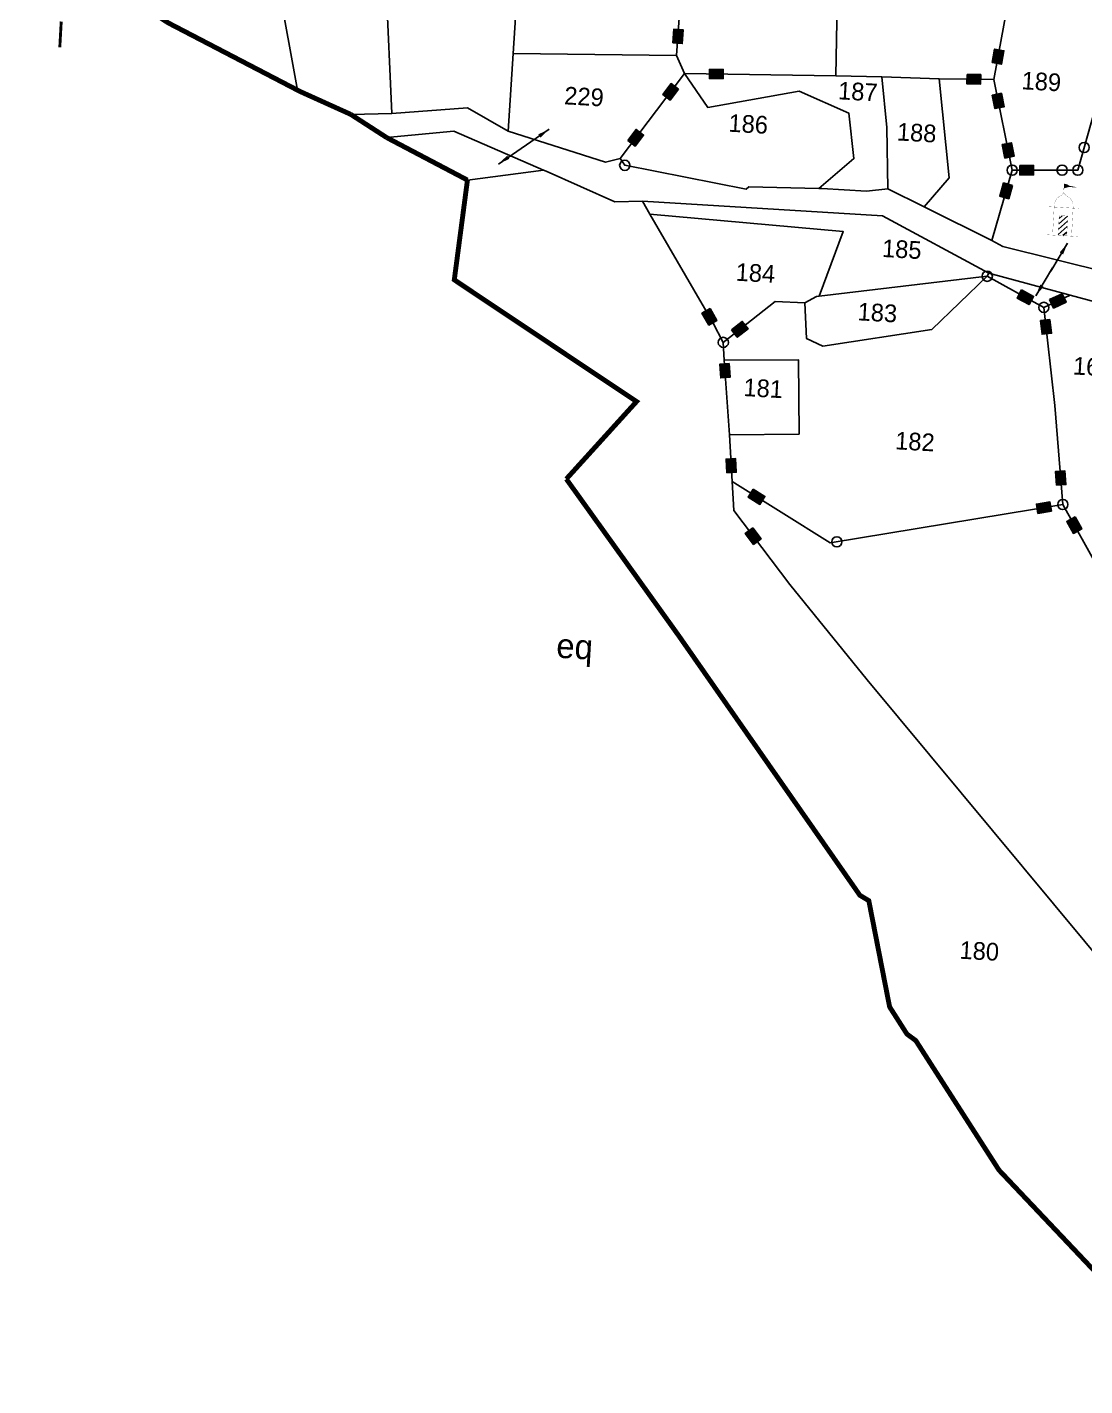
# Model space of a CAD drawing. Header units: metres. Extents: x 284570 to 287176, y 2012665 to 2015723.
# Drawn here: x 285571 to 286122, y 2013150 to 2013858 of the extents above; entities that cross this region are included whole.
import ezdxf
from ezdxf.enums import TextEntityAlignment as Align

# ---------------------------------------------------------------- set-up
doc = ezdxf.new("R2010")
doc.units = ezdxf.units.M
doc.header["$MEASUREMENT"] = 0
for name, color, linetype in [('OFF', 1, 'Continuous'), ('POLY_PARCEL', 6, 'Continuous'), ('POLY_ROAD', 30, 'Continuous'), ('SYM_ARROW', 1, 'Continuous'), ('SYM_STONE', 1, 'Continuous'), ('SYM_WORSHIP', 1, 'Continuous'), ('TEXT_MAPOUT', 7, 'Continuous'), ('TEXT_PARCEL', 7, 'Continuous'), ('V_BOUND_LINE', 7, 'Continuous')]:
    doc.layers.add(name, color=color, linetype=linetype)
doc.styles.get("Standard").update_dxf_attribs({"font": 'arial.ttf'})
doc.styles.add('TEXT_MAP', font='')
doc.styles.get('TEXT_MAP').set_extended_font_data('Kruti Dev 050')
doc.dimstyles.get("Standard").update_dxf_attribs({"dimtxt": 0.18, "dimasz": 0.18, "dimexe": 0.18, "dimexo": 0.0625, "dimgap": 0.09, "dimtad": 0, "dimtih": 1, "dimtoh": 1, "dimdec": 4, "dimzin": 0, "dimdsep": 46, "dimtxsty": 'Standard', "dimcen": 0.09, "dimadec": 0, "dimazin": 0, "dimtfac": 1, "dimtdec": 4, "dimtofl": 0, "dimtmove": 0, "dimatfit": 3, "dimfxl": 0, "dimtolj": 1, "dimtzin": 0, "dimarcsym": 0})

# ---------------------------------------------------------------- blocks, each defined once
blk = doc.blocks.new('TEMPLE')
at = {"linetype": 'Continuous'}
blk.add_hatch(color=256, dxfattribs=at).paths.add_polyline_path([(0.28, 5.69), (0.6, 5.75), (0.95, 5.71), (1.39, 5.73), (0.49, 5.85), (0.21, 6.01), (-0.14, 6.06), (-0.15, 5.55), (-0.09, 5.55)])
h = blk.add_hatch(dxfattribs=at)
h.set_pattern_fill('ANSI31', color=256, scale=3.6, style=0)
h.set_pattern_definition([(45, (-94.63405, -100.65248), (-0.318198, 0.318198), [])])
h.paths.add_polyline_path([(-0.51, 2.32), (-0.51, 0), (0.49, 0), (0.49, 2.32)])
at = {"linetype": 'Continuous', "const_width": 0.018}
for points in [[(-1.16, 3.28), (-1.16, 3.69), (-0.97, 4.22), (-0.63, 4.55), (-0.33, 4.73), (-0.16, 4.99), (0.05, 4.8), (0.46, 4.5), (0.69, 4.36), (0.88, 4.09), (1.02, 3.76), (1.06, 3.28)], [(-0.16, 4.99), (-0.14, 6.06), (0.21, 6.01), (0.49, 5.85), (1.39, 5.73), (0.95, 5.71), (0.6, 5.75), (0.28, 5.69), (-0.09, 5.55), (-0.15, 5.55)], [(-1.78, 3.28), (1.75, 3.28)], [(-1.16, 0), (-1.16, 3.28)], [(1.06, 0), (1.06, 3.28)], [(-0.51, 0), (-0.51, 2.32), (0.49, 2.32), (0.49, 0)], [(-1.78, 0), (1.78, 0)]]:
    blk.add_lwpolyline(points, dxfattribs=at)
blk = doc.blocks.new('STONE')
blk.add_circle((0, 0), 0.851)
blk = doc.blocks.new('STONESQUAREFILLED')
blk.add_hatch(color=256).paths.add_polyline_path([(0.7, -0.48), (0.7, 0.48), (-0.7, 0.48), (-0.7, -0.48)])
blk.add_lwpolyline([(-0.7, 0.48), (0.7, 0.48), (0.7, -0.48), (-0.7, -0.48)], close=True)
blk = doc.blocks.new('TEXTDOUBLEARROW')
for points in [[(-6.63, 0.01), (0.2, 0.01)], [(6.25, 0.01), (-0.58, 0.01)]]:
    blk.add_leader(points, dimstyle='Standard', override={"dimtxt": 2.5, "dimasz": 2.5, "dimexe": 1.25, "dimexo": 0.625, "dimgap": 0.625, "dimtad": 1, "dimtih": 0, "dimtoh": 0, "dimzin": 8, "dimcen": 2.5, "dimtofl": 1})
blk = doc.blocks.new('6521')
at = {"layer": 'OFF'}
blk.add_lwpolyline([(286107.86, 2013782.22), (286095.51, 2013829.55)], dxfattribs=at)
at = {"layer": 'POLY_PARCEL'}
for points in [[(285840.79, 2013828.96), (285842.05, 2013976.11)], [(285689.46, 2013963.21), (285728.07, 2013803.21)], [(285927.24, 2013832.72), (285928.75, 2013944.55)], [(285765.08, 2013926.71), (285778.45, 2013793.72)], [(286008.61, 2013913.11), (286011.97, 2013826.74)], [(286066.53, 2013828.29), (286095.51, 2013829.55), (286103.39, 2013892.51)], [(286099.17, 2013744.52), (286107.86, 2013782.22), (286142.51, 2013784.11), (286155.12, 2013840.63), (286159.21, 2013889.11)], [(285840.43, 2013787.89), (285840.79, 2013828.96)], [(285840.79, 2013828.96), (285927.24, 2013832.72)], [(285931.97, 2013823.59), (285927.24, 2013832.72)], [(286011.97, 2013826.74), (286036.23, 2013827.68)], [(286036.23, 2013827.68), (286066.53, 2013828.29)], [(286036.23, 2013827.68), (286040.32, 2013800.93), (286042.74, 2013768.67)], [(286062.55, 2013760.25), (286074.72, 2013776.36), (286066.53, 2013828.29)], [(285931.97, 2013823.59), (285900.38, 2013776.78)], [(286011.97, 2013826.74), (285931.97, 2013823.59)], [(285931.97, 2013823.59), (285945.2, 2013806.28), (285993.07, 2013817.61), (286019.85, 2013807.54), (286023.94, 2013783.61), (286006.32, 2013766.85)], [(285820.43, 2013760.79), (285860.39, 2013768.3)], [(285913.48, 2013754.91), (285917.75, 2013748.18)], [(285917.75, 2013748.18), (286020.44, 2013744.72), (286009.66, 2013709.83)], [(285917.75, 2013748.18), (285954.29, 2013692.78), (285960.4, 2013682.66)], [(286097.85, 2013725.42), (286098.62, 2013727.19)], [(286002.19, 2013706.05), (286004.2, 2013687.19), (286013.01, 2013683.66), (286070.16, 2013695.74), (286097.85, 2013725.42)], [(286009.66, 2013709.83), (286097.85, 2013725.42)], [(286097.85, 2013725.42), (286128.66, 2013710.66)], [(286128.66, 2013710.66), (286142.18, 2013717.94)], [(285960.4, 2013682.66), (285986.58, 2013705.8), (286002.19, 2013706.05)], [(286002.19, 2013706.05), (286008.23, 2013709.58), (286009.66, 2013709.83)], [(286128.66, 2013710.66), (286137.47, 2013659.09), (286144.52, 2013607.07)], [(285961.4, 2013673.35), (285960.4, 2013682.66)], [(285966.39, 2013633.99), (286003.15, 2013636.5), (286000.68, 2013675.61), (285961.4, 2013673.35)], [(285961.4, 2013673.35), (285966.39, 2013633.99)], [(285969.19, 2013609.4), (285966.39, 2013633.99)], [(285969.19, 2013609.4), (286022.81, 2013579.94), (286144.52, 2013607.07)], [(286289.51, 2013246.08), (286222.16, 2013320.1), (286046.33, 2013508.7), (286002.64, 2013556.75), (285970.92, 2013594.24), (285969.19, 2013609.4)], [(286144.52, 2013607.07), (286165.22, 2013574.34)]]:
    blk.add_lwpolyline(points, dxfattribs=at)
at = {"layer": 'POLY_ROAD'}
for points in [[(285840.43, 2013787.89), (285818.38, 2013798.99), (285778.45, 2013793.72)], [(285778.45, 2013793.72), (285756.86, 2013792.02)], [(285776.5, 2013780.84), (285811.78, 2013786.14), (285860.39, 2013768.3)], [(285900.38, 2013776.78), (285892.8, 2013774.32), (285840.43, 2013787.89)], [(286006.32, 2013766.85), (285969.27, 2013765.5), (285967.86, 2013764.27), (285903.07, 2013773.26), (285900.38, 2013776.78)], [(285860.39, 2013768.3), (285861.74, 2013767.8), (285898.95, 2013753.7), (285913.48, 2013754.91)], [(286042.74, 2013768.67), (286031.46, 2013766.73), (286007.89, 2013766.91), (286006.32, 2013766.85)], [(286062.55, 2013760.25), (286042.74, 2013768.67)], [(286099.17, 2013744.52), (286063.9, 2013759.68), (286062.55, 2013760.25)], [(285913.48, 2013754.91), (286040.7, 2013754.2), (286098.62, 2013727.19)], [(286162.03, 2013730.87), (286105.16, 2013741.53), (286099.17, 2013744.52)], [(286098.62, 2013727.19), (286142.18, 2013717.94)], [(286142.18, 2013717.94), (286179.3, 2013710.05), (286203.81, 2013706.7)]]:
    blk.add_lwpolyline(points, dxfattribs=at)
at = {"layer": 'V_BOUND_LINE', "const_width": 2.6}
for points in [[(285580.08, 2013909.37), (285609.01, 2013877.08), (285615.97, 2013873.49), (285645.86, 2013841.7), (285657.69, 2013834.95), (285728.07, 2013803.21)], [(285728.07, 2013803.21), (285729.28, 2013802.66), (285756.86, 2013792.02)], [(285756.86, 2013792.02), (285776.5, 2013780.84)], [(285776.5, 2013780.84), (285820.43, 2013760.79)], [(285820.43, 2013760.79), (285816.44, 2013707.7), (285916.32, 2013648.82), (285881.53, 2013605.83)], [(285881.53, 2013605.83), (285945.58, 2013526.36), (286048.97, 2013394.63), (286053.82, 2013392.1), (286067.97, 2013336.6), (286077.93, 2013322.75), (286082.79, 2013319.58), (286130.58, 2013253.64), (286243.52, 2013146.97)]]:
    blk.add_lwpolyline(points, dxfattribs=at)
at = {"layer": 'SYM_ARROW'}
for p, xscale, yscale, zscale, rotation in [((285849.6, 2013780.41), 2.530008560374512, 2.530008560374512, 2.530008560374512, 37.59177574521828), ((286131.91, 2013731.3), 2.530008560374513, 2.530008560374513, 2.530008560374513, 62.07621198124529)]:
    blk.add_blockref('TEXTDOUBLEARROW', p, dxfattribs=dict(at, xscale=xscale, yscale=yscale, zscale=zscale, rotation=rotation))
at = {"layer": 'SYM_STONE'}
for p, xscale, yscale, zscale, rotation in [((285927.38, 2013842.92), 5.190211988408474, 5.190211988408474, 5.190211988408474, 89.22611826398982), ((286097.04, 2013841.73), 5.190211988408474, 5.190211988408474, 5.190211988408474, 82.87035582476227), ((286084.91, 2013829.09), 5.190211988408475, 5.190211988408475, 5.190211988408475, 2.487917860788119), ((285948.74, 2013824.25), 5.190211988408474, 5.190211988408474, 5.190211988408474, 2.253094447686621), ((286098.44, 2013818.33), 5.190211988408475, 5.190211988408475, 5.190211988408475, 284.6185402489018), ((285925.12, 2013813.44), 5.190211988408475, 5.190211988408475, 5.190211988408475, 235.984576981299), ((285908.05, 2013788.15), 5.190211988408474, 5.190211988408474, 5.190211988408474, 55.98457698130228), ((286105.17, 2013792.52), 5.190211988408473, 5.190211988408473, 5.190211988408473, 104.6185402489069), ((286115.51, 2013782.63), 5.190211988408475, 5.190211988408475, 5.190211988408475, 3.120081339402132), ((286105.3, 2013771.11), 5.190211988408475, 5.190211988408475, 5.190211988408475, 257.0142701137121), ((286118.61, 2013715.48), 5.190211988408474, 5.190211988408474, 5.190211988408474, 334.4033205994721), ((286135.86, 2013714.53), 5.190211988408474, 5.190211988408474, 5.190211988408474, 28.28921649301475), ((285952.32, 2013695.77), 5.190211988408474, 5.190211988408474, 5.190211988408474, 303.4058289070269), ((286130.41, 2013700.43), 5.190211988408475, 5.190211988408475, 5.190211988408475, 279.6950439234488), ((285968.72, 2013690.02), 5.190211988408474, 5.190211988408474, 5.190211988408474, 41.47776670914285), ((285962.12, 2013667.71), 5.190211988408474, 5.190211988408474, 5.190211988408474, 277.2208040154683), ((285968.24, 2013617.73), 5.190211988408474, 5.190211988408474, 5.190211988408474, 96.50357792941898), ((286142.63, 2013621.01), 5.190211988408475, 5.190211988408475, 5.190211988408475, 97.71648272288988), ((285982.56, 2013602.06), 5.190211988408474, 5.190211988408474, 5.190211988408474, 331.2106332795196), ((286134.65, 2013604.86), 5.190211988408474, 5.190211988408474, 5.190211988408474, 192.5636095382654), ((286151.2, 2013596.51), 5.190211988408474, 5.190211988408474, 5.190211988408474, 302.311368767996), ((285981.94, 2013581.21), 5.190211988408474, 5.190211988408474, 5.190211988408474, 310.2377024631315)]:
    blk.add_blockref('STONESQUAREFILLED', p, dxfattribs=dict(at, xscale=xscale, yscale=yscale, zscale=zscale, rotation=rotation))
at = {"layer": 'SYM_STONE', "xscale": 3.163576693962201, "yscale": 3.163576693962201, "zscale": 3.163576693962201}
for p in [(286145.23, 2013796.31), (286107.86, 2013782.22), (286134.22, 2013783.65), (286142.51, 2013784.11), (285903.07, 2013773.26), (286097.85, 2013725.42), (286128.66, 2013710.66), (285960.4, 2013682.66), (286144.52, 2013607.07), (286026.28, 2013580.71)]:
    blk.add_blockref('STONE', p, dxfattribs=at)
at = {"layer": 'SYM_WORSHIP', "xscale": 4.525955916313854, "yscale": 4.525955916313854, "zscale": 4.525955916313854}
blk.add_blockref('TEMPLE', (286136.39, 2013749.11), dxfattribs=at)
at = {"layer": 'TEXT_MAPOUT', "style": 'TEXT_MAP'}
for s, height, p in [('l', 12.98, (285599.22, 2013818.81)), ('eq', 12.976, (285881.3, 2013511.16))]:
    blk.add_text(s, height=height, dxfattribs=at).set_placement(p)
at = {"layer": 'TEXT_PARCEL', "style": 'TEXT_MAP'}
for s, p in [('189', (286120.67, 2013825.23)), ('187', (286024.04, 2013814.48)), ('229', (285879.55, 2013803.7)), ('186', (285967.11, 2013794.12)), ('188', (286056.34, 2013794.49)), ('185', (286051.94, 2013732.51)), ('184', (285975.34, 2013715.62)), ('183', (286040.93, 2013698.31)), ('169', (286156.26, 2013676.11)), ('181', (285982.86, 2013654.93)), ('182', (286064.58, 2013631.3)), ('180', (286113.7, 2013364.14))]:
    blk.add_text(s, height=9.342, dxfattribs=at).set_placement(p, align=Align.CENTER)

msp = doc.modelspace()

# ---------------------------------------------------------------- block references
at = {"xscale": 0.9841379008877693, "yscale": 0.9841379008877693, "zscale": 0.9841379008877693, "rotation": 356.7827634630937}
msp.add_blockref('6521', (-106266.34, 50869.73), dxfattribs=at)

doc.saveas('drawing.dxf')
